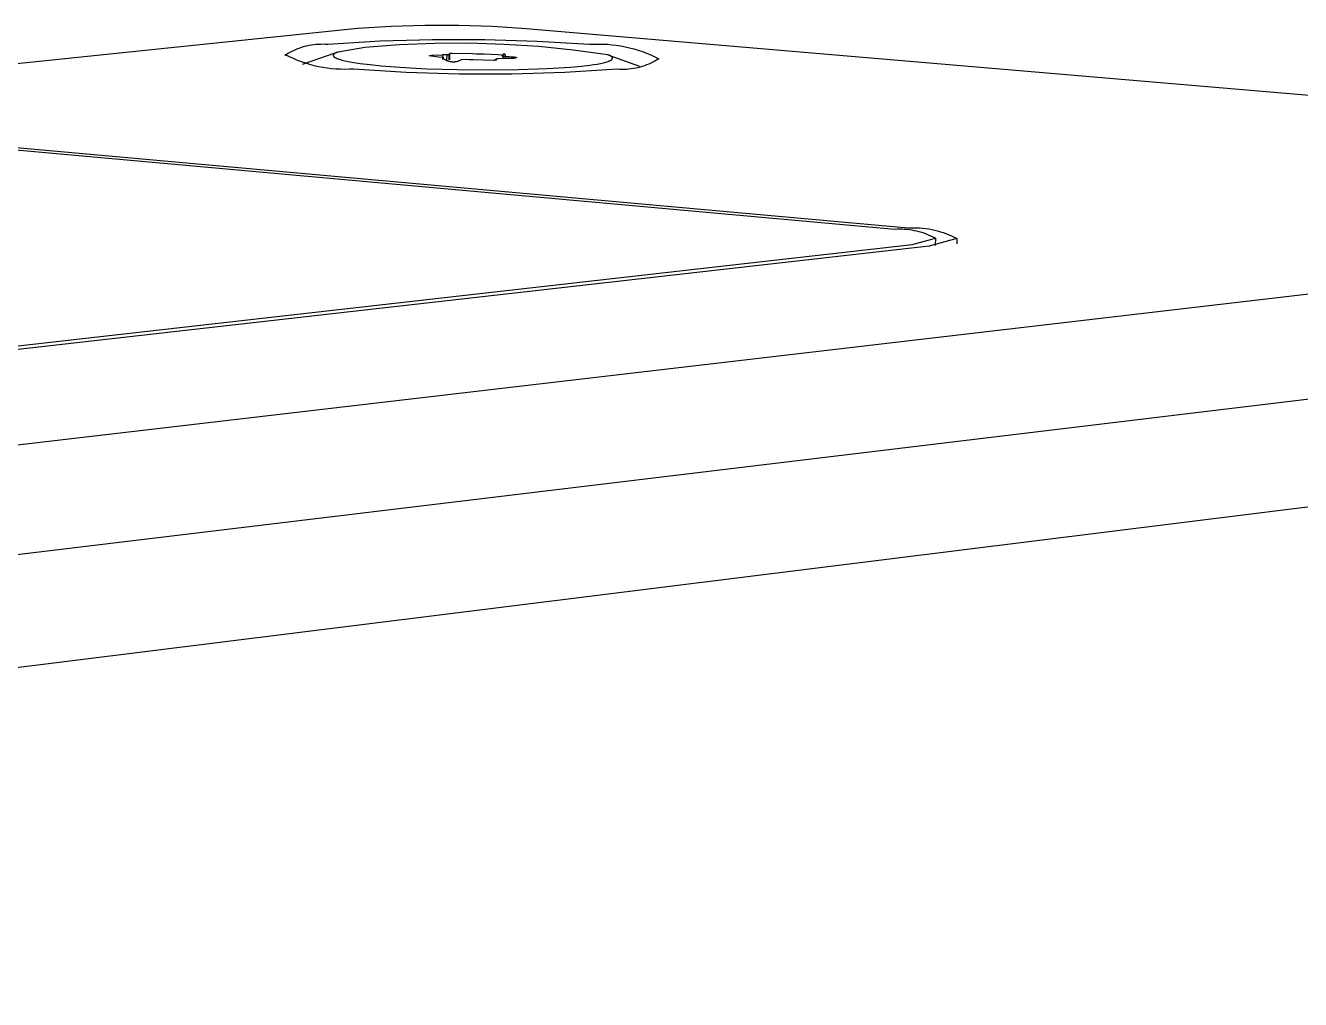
# Model space of a CAD drawing. Header units: millimetres. Extents: x -573 to 3430, y 0 to 3769.
# Drawn here: x 1633.68 to 1659.04, y 373.51 to 392.89 of the extents above; entities that cross this region are included whole.
import ezdxf

# ---------------------------------------------------------------- set-up
doc = ezdxf.new("R2010")
doc.units = ezdxf.units.MM
doc.layers.add('01 Basic thick', color=7, linetype='Continuous', lineweight=35)

msp = doc.modelspace()

# ---------------------------------------------------------------- linework, layer by layer
at = {"layer": '01 Basic thick', "lineweight": -3}
for p, q in [((1640.282, 392.823), (1540.836, 382.517)), ((1640.954, 392.865), (1640.282, 392.823)), ((1641.626, 392.885), (1640.954, 392.865)), ((1642.299, 392.885), (1641.626, 392.885)), ((1642.971, 392.864), (1642.299, 392.885)), ((1643.642, 392.822), (1642.971, 392.864)), ((1676.657, 389.998), (1643.642, 392.822)), ((1639.324, 392.492), (1639.37, 392.5)), ((1639.37, 392.5), (1639.416, 392.507)), ((1639.416, 392.507), (1639.463, 392.512)), ((1639.463, 392.512), (1639.509, 392.515)), ((1639.509, 392.515), (1639.556, 392.517)), ((1639.556, 392.517), (1639.602, 392.518)), ((1639.602, 392.518), (1639.649, 392.516)), ((1639.649, 392.516), (1639.695, 392.513)), ((1639.695, 392.513), (1640.735, 392.578)), ((1641.122, 392.501), (1640.431, 392.45)), ((1640.735, 392.578), (1641.776, 392.61)), ((1641.813, 392.528), (1641.122, 392.501)), ((1641.776, 392.61), (1642.818, 392.609)), ((1642.506, 392.531), (1641.813, 392.528)), ((1643.198, 392.51), (1642.506, 392.531)), ((1642.818, 392.609), (1643.859, 392.576)), ((1643.888, 392.465), (1643.198, 392.51)), ((1643.859, 392.576), (1644.898, 392.511)), ((1644.898, 392.511), (1644.987, 392.515)), ((1644.987, 392.515), (1645.077, 392.517)), ((1645.077, 392.517), (1645.166, 392.515)), ((1645.166, 392.515), (1645.255, 392.511)), ((1645.255, 392.511), (1645.344, 392.503)), ((1645.344, 392.503), (1645.432, 392.493)), ((1638.851, 392.283), (1638.851, 392.301)), ((1638.852, 392.301), (1638.892, 392.326)), ((1638.93, 392.262), (1638.852, 392.301)), ((1638.892, 392.326), (1638.932, 392.349)), ((1639.01, 392.226), (1638.93, 392.262)), ((1638.932, 392.349), (1638.973, 392.371)), ((1638.973, 392.371), (1639.015, 392.391)), ((1639.015, 392.391), (1639.058, 392.41)), ((1639.058, 392.41), (1639.101, 392.428)), ((1639.101, 392.428), (1639.145, 392.444)), ((1639.145, 392.444), (1639.189, 392.458)), ((1639.189, 392.458), (1639.234, 392.471)), ((1639.19, 392.119), (1639.842, 392.339)), ((1639.234, 392.471), (1639.279, 392.482)), ((1639.279, 392.482), (1639.324, 392.492)), ((1639.804, 392.298), (1639.803, 392.297)), ((1639.803, 392.297), (1639.803, 392.296)), ((1639.803, 392.296), (1639.803, 392.296)), ((1639.803, 392.296), (1639.803, 392.295)), ((1639.803, 392.295), (1639.803, 392.295)), ((1639.803, 392.295), (1639.803, 392.294)), ((1639.803, 392.294), (1639.803, 392.294)), ((1639.803, 392.294), (1639.803, 392.294)), ((1639.803, 392.294), (1639.803, 392.293)), ((1639.803, 392.293), (1639.803, 392.293)), ((1639.803, 392.293), (1639.803, 392.292)), ((1639.803, 392.292), (1639.803, 392.292)), ((1639.803, 392.292), (1639.803, 392.291)), ((1639.803, 392.291), (1639.803, 392.291)), ((1639.803, 392.291), (1639.803, 392.29)), ((1639.803, 392.29), (1639.803, 392.29)), ((1639.803, 392.29), (1639.803, 392.289)), ((1639.803, 392.289), (1639.803, 392.289)), ((1639.803, 392.289), (1639.803, 392.289)), ((1639.803, 392.289), (1639.803, 392.288)), ((1639.803, 392.288), (1639.803, 392.288)), ((1639.803, 392.288), (1639.803, 392.287)), ((1639.803, 392.287), (1639.803, 392.287)), ((1639.803, 392.287), (1639.803, 392.286)), ((1639.803, 392.286), (1639.803, 392.286)), ((1639.803, 392.286), (1639.803, 392.285)), ((1639.803, 392.285), (1639.803, 392.285)), ((1639.803, 392.285), (1639.803, 392.284)), ((1639.803, 392.284), (1639.804, 392.283)), ((1639.805, 392.3), (1639.804, 392.299)), ((1639.804, 392.299), (1639.804, 392.299)), ((1639.804, 392.299), (1639.804, 392.298)), ((1639.804, 392.283), (1639.804, 392.282)), ((1639.804, 392.282), (1639.804, 392.281)), ((1639.804, 392.281), (1639.805, 392.28)), ((1639.806, 392.303), (1639.805, 392.302)), ((1639.805, 392.302), (1639.805, 392.301)), ((1639.805, 392.301), (1639.805, 392.3)), ((1639.805, 392.28), (1639.805, 392.279)), ((1639.805, 392.279), (1639.806, 392.278)), ((1639.807, 392.305), (1639.806, 392.304)), ((1639.806, 392.304), (1639.806, 392.303)), ((1639.806, 392.278), (1639.806, 392.278)), ((1639.806, 392.278), (1639.807, 392.277)), ((1639.808, 392.307), (1639.807, 392.306)), ((1639.807, 392.306), (1639.807, 392.305)), ((1639.807, 392.277), (1639.807, 392.276)), ((1639.807, 392.276), (1639.808, 392.275)), ((1639.809, 392.309), (1639.808, 392.308)), ((1639.808, 392.308), (1639.808, 392.307)), ((1639.808, 392.275), (1639.808, 392.274)), ((1639.808, 392.274), (1639.809, 392.273)), ((1639.81, 392.309), (1639.809, 392.309)), ((1639.809, 392.273), (1639.81, 392.272)), ((1639.811, 392.311), (1639.81, 392.31)), ((1639.81, 392.31), (1639.81, 392.309)), ((1639.81, 392.272), (1639.81, 392.271)), ((1639.81, 392.271), (1639.811, 392.27)), ((1639.812, 392.312), (1639.811, 392.311)), ((1639.811, 392.27), (1639.812, 392.269)), ((1639.813, 392.313), (1639.812, 392.312)), ((1639.812, 392.269), (1639.813, 392.268)), ((1639.814, 392.314), (1639.813, 392.313)), ((1639.813, 392.268), (1639.813, 392.267)), ((1639.813, 392.267), (1639.814, 392.266)), ((1639.815, 392.316), (1639.814, 392.315)), ((1639.814, 392.315), (1639.814, 392.314)), ((1639.814, 392.266), (1639.815, 392.266)), ((1639.816, 392.317), (1639.815, 392.316)), ((1639.815, 392.266), (1639.816, 392.265)), ((1639.817, 392.318), (1639.816, 392.317)), ((1639.816, 392.265), (1639.818, 392.263)), ((1639.819, 392.319), (1639.817, 392.318)), ((1639.818, 392.263), (1639.82, 392.261)), ((1639.821, 392.321), (1639.819, 392.319)), ((1639.82, 392.261), (1639.823, 392.259)), ((1639.824, 392.323), (1639.821, 392.321)), ((1639.823, 392.259), (1639.825, 392.257)), ((1639.826, 392.325), (1639.824, 392.323)), ((1639.825, 392.257), (1639.827, 392.255)), ((1639.829, 392.326), (1639.826, 392.325)), ((1639.827, 392.255), (1639.83, 392.254)), ((1639.831, 392.328), (1639.829, 392.326)), ((1639.83, 392.254), (1639.833, 392.252)), ((1639.834, 392.33), (1639.831, 392.328)), ((1639.833, 392.252), (1639.836, 392.25)), ((1639.837, 392.332), (1639.834, 392.33)), ((1639.836, 392.25), (1639.839, 392.248)), ((1639.84, 392.333), (1639.837, 392.332)), ((1639.839, 392.248), (1639.842, 392.246)), ((1639.843, 392.335), (1639.84, 392.333)), ((1639.842, 392.246), (1639.849, 392.242)), ((1639.847, 392.337), (1639.843, 392.335)), ((1639.854, 392.34), (1639.847, 392.337)), ((1639.849, 392.242), (1639.857, 392.239)), ((1639.861, 392.344), (1639.854, 392.34)), ((1639.869, 392.347), (1639.861, 392.344)), ((1639.878, 392.351), (1639.869, 392.347)), ((1639.887, 392.354), (1639.878, 392.351)), ((1639.896, 392.357), (1639.887, 392.354)), ((1640.431, 392.45), (1639.898, 392.358)), ((1641.899, 392.258), (1641.708, 392.282)), ((1641.709, 392.284), (1641.758, 392.296)), ((1641.763, 392.296), (1641.762, 392.268)), ((1641.763, 392.296), (1641.976, 392.302)), ((1641.973, 392.251), (1641.899, 392.258)), ((1641.993, 392.246), (1641.973, 392.251)), ((1641.975, 392.244), (1641.974, 392.212)), ((1641.976, 392.302), (1641.975, 392.251)), ((1642.066, 392.305), (1641.976, 392.302)), ((1641.994, 392.246), (1641.993, 392.246)), ((1641.995, 392.246), (1641.994, 392.246)), ((1641.996, 392.245), (1641.995, 392.246)), ((1641.997, 392.245), (1641.996, 392.245)), ((1641.996, 392.245), (1641.996, 392.245)), ((1641.998, 392.245), (1641.997, 392.245)), ((1641.997, 392.245), (1641.997, 392.245)), ((1641.998, 392.244), (1641.998, 392.245)), ((1641.998, 392.245), (1641.998, 392.245)), ((1641.998, 392.245), (1641.998, 392.245)), ((1641.999, 392.244), (1641.998, 392.244)), ((1642, 392.244), (1641.999, 392.244)), ((1641.999, 392.244), (1641.999, 392.244)), ((1641.999, 392.244), (1641.999, 392.244)), ((1641.999, 392.244), (1641.999, 392.244)), ((1641.999, 392.244), (1641.999, 392.244)), ((1641.999, 392.244), (1641.999, 392.244)), ((1641.999, 392.244), (1641.999, 392.244)), ((1641.999, 392.244), (1641.999, 392.244)), ((1641.999, 392.244), (1641.999, 392.244)), ((1641.999, 392.244), (1641.999, 392.244)), ((1642, 392.243), (1642, 392.244)), ((1642, 392.244), (1642, 392.244)), ((1642, 392.244), (1642, 392.244)), ((1642, 392.244), (1642, 392.244)), ((1642, 392.244), (1642, 392.244)), ((1642, 392.242), (1642, 392.243)), ((1642, 392.243), (1642, 392.243)), ((1642, 392.243), (1642, 392.243)), ((1642, 392.243), (1642, 392.243)), ((1642, 392.243), (1642, 392.243)), ((1642, 392.243), (1642, 392.243)), ((1642, 392.243), (1642, 392.243)), ((1642, 392.243), (1642, 392.243)), ((1642, 392.243), (1642, 392.243)), ((1642, 392.243), (1642, 392.243)), ((1642, 392.243), (1642, 392.243)), ((1642, 392.243), (1642, 392.243)), ((1642, 392.243), (1642, 392.243)), ((1642, 392.243), (1642, 392.243)), ((1642, 392.243), (1642, 392.243)), ((1642, 392.243), (1642, 392.243)), ((1642, 392.243), (1642, 392.243)), ((1642, 392.243), (1642, 392.243)), ((1642, 392.243), (1642, 392.243)), ((1642, 392.243), (1642, 392.243)), ((1642, 392.243), (1642, 392.243)), ((1642, 392.243), (1642, 392.243)), ((1642, 392.243), (1642, 392.243)), ((1642, 392.243), (1642, 392.243)), ((1642, 392.243), (1642, 392.243)), ((1642, 392.243), (1642, 392.243)), ((1642, 392.242), (1642, 392.242)), ((1642, 392.242), (1642, 392.242)), ((1642, 392.242), (1642, 392.242)), ((1642, 392.242), (1642, 392.242)), ((1642, 392.242), (1642, 392.242)), ((1642, 392.242), (1642, 392.242)), ((1642, 392.242), (1642, 392.242)), ((1642, 392.242), (1642, 392.242)), ((1642, 392.242), (1642, 392.242)), ((1642, 392.242), (1642, 392.242)), ((1642, 392.242), (1642, 392.242)), ((1642, 392.242), (1642, 392.242)), ((1642, 392.242), (1642, 392.242)), ((1642, 392.242), (1642, 392.242)), ((1642, 392.242), (1642, 392.242)), ((1642, 392.242), (1642, 392.242)), ((1642, 392.242), (1642, 392.242)), ((1642, 392.242), (1642, 392.242)), ((1642.064, 392.203), (1642.066, 392.305)), ((1642.066, 392.305), (1642.084, 392.307)), ((1642.084, 392.307), (1642.104, 392.309)), ((1642.104, 392.309), (1642.104, 392.308)), ((1642.104, 392.308), (1642.104, 392.308)), ((1642.104, 392.308), (1642.104, 392.308)), ((1642.104, 392.308), (1642.105, 392.307)), ((1642.105, 392.307), (1642.105, 392.307)), ((1642.105, 392.307), (1642.105, 392.307)), ((1642.105, 392.307), (1642.105, 392.306)), ((1642.105, 392.306), (1642.106, 392.306)), ((1642.106, 392.306), (1642.106, 392.306)), ((1642.106, 392.306), (1642.106, 392.306)), ((1642.106, 392.306), (1642.106, 392.305)), ((1642.106, 392.305), (1642.107, 392.305)), ((1642.107, 392.305), (1642.107, 392.305)), ((1642.107, 392.305), (1642.107, 392.305)), ((1642.107, 392.305), (1642.108, 392.305)), ((1642.108, 392.305), (1642.108, 392.304)), ((1642.108, 392.304), (1642.108, 392.304)), ((1642.108, 392.304), (1642.109, 392.304)), ((1642.109, 392.201), (1642.111, 392.321)), ((1642.109, 392.304), (1642.109, 392.304)), ((1642.109, 392.304), (1642.109, 392.304)), ((1642.109, 392.304), (1642.11, 392.304)), ((1642.11, 392.304), (1642.11, 392.303)), ((1642.11, 392.303), (1642.11, 392.303)), ((1642.11, 392.303), (1642.111, 392.303)), ((1642.111, 392.303), (1642.111, 392.303)), ((1642.111, 392.303), (1642.112, 392.303)), ((1642.112, 392.325), (1642.165, 392.338)), ((1642.123, 392.317), (1642.112, 392.323)), ((1642.112, 392.303), (1642.112, 392.303)), ((1642.112, 392.303), (1642.112, 392.303)), ((1642.112, 392.303), (1642.113, 392.303)), ((1642.113, 392.303), (1642.113, 392.303)), ((1642.113, 392.303), (1642.114, 392.303)), ((1642.114, 392.303), (1642.114, 392.303)), ((1642.114, 392.303), (1642.114, 392.303)), ((1642.114, 392.303), (1642.115, 392.303)), ((1642.115, 392.303), (1642.115, 392.303)), ((1642.115, 392.303), (1642.115, 392.303)), ((1642.115, 392.303), (1642.116, 392.303)), ((1642.116, 392.303), (1642.116, 392.303)), ((1642.116, 392.303), (1642.117, 392.303)), ((1642.117, 392.303), (1642.117, 392.304)), ((1642.117, 392.304), (1642.118, 392.304)), ((1642.117, 392.303), (1642.117, 392.303)), ((1642.118, 392.304), (1642.118, 392.304)), ((1642.118, 392.304), (1642.118, 392.304)), ((1642.118, 392.304), (1642.119, 392.304)), ((1642.119, 392.304), (1642.119, 392.305)), ((1642.119, 392.305), (1642.12, 392.305)), ((1642.119, 392.304), (1642.119, 392.304)), ((1642.167, 392.329), (1642.12, 392.329)), ((1642.12, 392.305), (1642.121, 392.306)), ((1642.12, 392.305), (1642.12, 392.305)), ((1642.12, 392.305), (1642.12, 392.305)), ((1642.121, 392.204), (1642.123, 392.307)), ((1642.121, 392.306), (1642.122, 392.307)), ((1642.121, 392.306), (1642.121, 392.306)), ((1642.121, 392.306), (1642.121, 392.306)), ((1642.121, 392.306), (1642.121, 392.306)), ((1642.122, 392.307), (1642.122, 392.308)), ((1642.122, 392.308), (1642.123, 392.308)), ((1642.122, 392.307), (1642.122, 392.307)), ((1642.122, 392.307), (1642.122, 392.307)), ((1642.123, 392.309), (1642.124, 392.31)), ((1642.123, 392.308), (1642.123, 392.309)), ((1642.123, 392.309), (1642.123, 392.309)), ((1642.123, 392.308), (1642.123, 392.308)), ((1642.123, 392.308), (1642.123, 392.308)), ((1642.124, 392.316), (1642.124, 392.317)), ((1642.124, 392.317), (1642.124, 392.317)), ((1642.124, 392.315), (1642.124, 392.316)), ((1642.124, 392.316), (1642.124, 392.316)), ((1642.124, 392.316), (1642.124, 392.316)), ((1642.125, 392.314), (1642.124, 392.315)), ((1642.124, 392.315), (1642.124, 392.315)), ((1642.124, 392.313), (1642.125, 392.314)), ((1642.124, 392.312), (1642.124, 392.313)), ((1642.124, 392.313), (1642.124, 392.313)), ((1642.124, 392.311), (1642.124, 392.312)), ((1642.124, 392.312), (1642.124, 392.312)), ((1642.124, 392.312), (1642.124, 392.312)), ((1642.124, 392.31), (1642.124, 392.311)), ((1642.124, 392.311), (1642.124, 392.311)), ((1642.124, 392.311), (1642.124, 392.311)), ((1642.124, 392.31), (1642.124, 392.31)), ((1642.124, 392.31), (1642.124, 392.31)), ((1642.125, 392.314), (1642.125, 392.314)), ((1642.125, 392.314), (1642.125, 392.314)), ((1642.165, 392.338), (1642.572, 392.329)), ((1642.572, 392.329), (1642.652, 392.323)), ((1642.652, 392.323), (1642.707, 392.321)), ((1642.707, 392.321), (1642.802, 392.323)), ((1642.802, 392.323), (1643.22, 392.304)), ((1643.157, 392.287), (1643.156, 392.287)), ((1643.156, 392.287), (1643.156, 392.287)), ((1643.156, 392.287), (1643.156, 392.286)), ((1643.156, 392.286), (1643.156, 392.286)), ((1643.156, 392.286), (1643.156, 392.286)), ((1643.156, 392.286), (1643.156, 392.286)), ((1643.156, 392.286), (1643.156, 392.286)), ((1643.156, 392.286), (1643.156, 392.286)), ((1643.156, 392.286), (1643.156, 392.286)), ((1643.156, 392.286), (1643.156, 392.286)), ((1643.156, 392.286), (1643.156, 392.286)), ((1643.156, 392.286), (1643.156, 392.286)), ((1643.156, 392.286), (1643.156, 392.286)), ((1643.156, 392.286), (1643.156, 392.286)), ((1643.156, 392.286), (1643.156, 392.286)), ((1643.156, 392.286), (1643.156, 392.286)), ((1643.156, 392.286), (1643.156, 392.286)), ((1643.156, 392.286), (1643.156, 392.286)), ((1643.156, 392.286), (1643.156, 392.286)), ((1643.156, 392.286), (1643.156, 392.286)), ((1643.156, 392.286), (1643.156, 392.286)), ((1643.156, 392.286), (1643.156, 392.286)), ((1643.156, 392.286), (1643.156, 392.286)), ((1643.156, 392.286), (1643.156, 392.286)), ((1643.156, 392.286), (1643.156, 392.286)), ((1643.156, 392.286), (1643.156, 392.286)), ((1643.156, 392.286), (1643.156, 392.286)), ((1643.156, 392.286), (1643.156, 392.285)), ((1643.156, 392.285), (1643.156, 392.285)), ((1643.156, 392.285), (1643.156, 392.285)), ((1643.156, 392.285), (1643.156, 392.285)), ((1643.156, 392.285), (1643.156, 392.285)), ((1643.156, 392.285), (1643.156, 392.285)), ((1643.156, 392.285), (1643.156, 392.285)), ((1643.156, 392.285), (1643.156, 392.285)), ((1643.156, 392.285), (1643.156, 392.285)), ((1643.156, 392.285), (1643.156, 392.285)), ((1643.156, 392.285), (1643.156, 392.285)), ((1643.156, 392.285), (1643.156, 392.285)), ((1643.156, 392.285), (1643.156, 392.285)), ((1643.156, 392.285), (1643.156, 392.285)), ((1643.156, 392.285), (1643.156, 392.285)), ((1643.156, 392.285), (1643.156, 392.285)), ((1643.156, 392.285), (1643.156, 392.285)), ((1643.156, 392.285), (1643.156, 392.285)), ((1643.156, 392.285), (1643.156, 392.285)), ((1643.156, 392.285), (1643.156, 392.285)), ((1643.156, 392.285), (1643.156, 392.285)), ((1643.156, 392.285), (1643.156, 392.285)), ((1643.156, 392.285), (1643.156, 392.285)), ((1643.156, 392.285), (1643.156, 392.285)), ((1643.156, 392.285), (1643.156, 392.285)), ((1643.156, 392.285), (1643.156, 392.285)), ((1643.156, 392.285), (1643.156, 392.284)), ((1643.156, 392.284), (1643.156, 392.284)), ((1643.156, 392.284), (1643.156, 392.284)), ((1643.156, 392.284), (1643.157, 392.284)), ((1643.158, 392.287), (1643.157, 392.287)), ((1643.157, 392.287), (1643.157, 392.287)), ((1643.157, 392.287), (1643.157, 392.287)), ((1643.157, 392.287), (1643.157, 392.287)), ((1643.157, 392.287), (1643.157, 392.287)), ((1643.157, 392.287), (1643.157, 392.287)), ((1643.157, 392.287), (1643.157, 392.287)), ((1643.157, 392.287), (1643.157, 392.287)), ((1643.157, 392.287), (1643.157, 392.287)), ((1643.157, 392.284), (1643.157, 392.284)), ((1643.157, 392.284), (1643.157, 392.284)), ((1643.157, 392.284), (1643.157, 392.284)), ((1643.157, 392.284), (1643.157, 392.284)), ((1643.157, 392.284), (1643.157, 392.284)), ((1643.157, 392.284), (1643.157, 392.284)), ((1643.157, 392.284), (1643.157, 392.284)), ((1643.157, 392.284), (1643.157, 392.284)), ((1643.157, 392.284), (1643.158, 392.284)), ((1643.159, 392.288), (1643.158, 392.288)), ((1643.158, 392.288), (1643.158, 392.287)), ((1643.158, 392.287), (1643.158, 392.287)), ((1643.158, 392.284), (1643.158, 392.284)), ((1643.158, 392.284), (1643.158, 392.284)), ((1643.158, 392.284), (1643.158, 392.283)), ((1643.158, 392.283), (1643.158, 392.283)), ((1643.158, 392.283), (1643.159, 392.283)), ((1643.16, 392.288), (1643.159, 392.288)), ((1643.159, 392.288), (1643.159, 392.288)), ((1643.159, 392.288), (1643.159, 392.288)), ((1643.159, 392.283), (1643.159, 392.283)), ((1643.159, 392.283), (1643.16, 392.283)), ((1643.161, 392.288), (1643.16, 392.288)), ((1643.16, 392.288), (1643.16, 392.288)), ((1643.16, 392.283), (1643.16, 392.283)), ((1643.16, 392.283), (1643.161, 392.282)), ((1643.162, 392.289), (1643.161, 392.288)), ((1643.161, 392.282), (1643.162, 392.282)), ((1643.163, 392.289), (1643.162, 392.289)), ((1643.162, 392.282), (1643.163, 392.282)), ((1643.164, 392.289), (1643.163, 392.289)), ((1643.163, 392.282), (1643.183, 392.277)), ((1643.165, 392.29), (1643.164, 392.289)), ((1643.168, 392.29), (1643.165, 392.29)), ((1643.171, 392.291), (1643.168, 392.29)), ((1643.175, 392.291), (1643.171, 392.291)), ((1643.174, 392.275), (1643.173, 392.231)), ((1643.22, 392.304), (1643.175, 392.291)), ((1643.183, 392.277), (1643.257, 392.27)), ((1643.221, 392.315), (1643.184, 392.316)), ((1643.221, 392.304), (1643.22, 392.227)), ((1643.257, 392.27), (1643.301, 392.268)), ((1643.301, 392.268), (1643.344, 392.265)), ((1643.344, 392.265), (1643.382, 392.262)), ((1643.382, 392.262), (1643.399, 392.26)), ((1643.399, 392.26), (1643.414, 392.258)), ((1643.414, 392.258), (1643.423, 392.256)), ((1643.423, 392.256), (1643.427, 392.255)), ((1643.427, 392.255), (1643.431, 392.254)), ((1643.431, 392.254), (1643.434, 392.253)), ((1643.434, 392.253), (1643.437, 392.253)), ((1643.437, 392.253), (1643.439, 392.252)), ((1643.439, 392.252), (1643.44, 392.252)), ((1643.44, 392.252), (1643.441, 392.251)), ((1643.441, 392.251), (1643.442, 392.251)), ((1643.442, 392.251), (1643.443, 392.25)), ((1643.443, 392.25), (1643.444, 392.25)), ((1643.444, 392.25), (1643.444, 392.25)), ((1643.444, 392.25), (1643.445, 392.25)), ((1643.445, 392.25), (1643.445, 392.249)), ((1643.445, 392.249), (1643.445, 392.249)), ((1643.445, 392.249), (1643.446, 392.249)), ((1643.446, 392.242), (1643.445, 392.242)), ((1643.445, 392.242), (1643.445, 392.242)), ((1643.445, 392.242), (1643.445, 392.242)), ((1643.446, 392.249), (1643.446, 392.249)), ((1643.446, 392.249), (1643.446, 392.249)), ((1643.446, 392.249), (1643.447, 392.248)), ((1643.447, 392.243), (1643.446, 392.243)), ((1643.446, 392.243), (1643.446, 392.242)), ((1643.446, 392.242), (1643.446, 392.242)), ((1643.447, 392.248), (1643.447, 392.248)), ((1643.447, 392.248), (1643.447, 392.248)), ((1643.447, 392.248), (1643.447, 392.248)), ((1643.447, 392.248), (1643.447, 392.248)), ((1643.447, 392.248), (1643.447, 392.248)), ((1643.447, 392.248), (1643.447, 392.248)), ((1643.447, 392.248), (1643.447, 392.248)), ((1643.448, 392.244), (1643.447, 392.244)), ((1643.447, 392.244), (1643.447, 392.243)), ((1643.447, 392.243), (1643.447, 392.243)), ((1643.447, 392.243), (1643.447, 392.243)), ((1643.447, 392.243), (1643.447, 392.243)), ((1643.447, 392.243), (1643.447, 392.243)), ((1643.447, 392.243), (1643.447, 392.243)), ((1643.447, 392.243), (1643.447, 392.243)), ((1643.447, 392.248), (1643.448, 392.248)), ((1643.448, 392.248), (1643.448, 392.248)), ((1643.448, 392.248), (1643.448, 392.247)), ((1643.448, 392.247), (1643.448, 392.247)), ((1643.448, 392.247), (1643.448, 392.247)), ((1643.448, 392.247), (1643.448, 392.247)), ((1643.448, 392.247), (1643.448, 392.247)), ((1643.448, 392.247), (1643.448, 392.247)), ((1643.448, 392.247), (1643.448, 392.247)), ((1643.448, 392.247), (1643.448, 392.247)), ((1643.448, 392.247), (1643.448, 392.247)), ((1643.448, 392.247), (1643.448, 392.247)), ((1643.448, 392.247), (1643.448, 392.247)), ((1643.448, 392.247), (1643.448, 392.247)), ((1643.448, 392.247), (1643.448, 392.247)), ((1643.448, 392.247), (1643.448, 392.246)), ((1643.448, 392.246), (1643.448, 392.246)), ((1643.448, 392.246), (1643.448, 392.246)), ((1643.448, 392.246), (1643.448, 392.246)), ((1643.448, 392.246), (1643.448, 392.246)), ((1643.448, 392.246), (1643.448, 392.246)), ((1643.448, 392.246), (1643.448, 392.246)), ((1643.448, 392.246), (1643.449, 392.246)), ((1643.449, 392.245), (1643.448, 392.245)), ((1643.448, 392.245), (1643.448, 392.245)), ((1643.448, 392.245), (1643.448, 392.245)), ((1643.448, 392.245), (1643.448, 392.245)), ((1643.448, 392.245), (1643.448, 392.245)), ((1643.448, 392.245), (1643.448, 392.245)), ((1643.448, 392.245), (1643.448, 392.245)), ((1643.448, 392.245), (1643.448, 392.245)), ((1643.448, 392.245), (1643.448, 392.245)), ((1643.448, 392.245), (1643.448, 392.245)), ((1643.448, 392.245), (1643.448, 392.245)), ((1643.448, 392.245), (1643.448, 392.245)), ((1643.448, 392.245), (1643.448, 392.244)), ((1643.448, 392.244), (1643.448, 392.244)), ((1643.448, 392.244), (1643.448, 392.244)), ((1643.448, 392.244), (1643.448, 392.244)), ((1643.448, 392.244), (1643.448, 392.244)), ((1643.448, 392.244), (1643.448, 392.244)), ((1643.448, 392.244), (1643.448, 392.244)), ((1643.448, 392.244), (1643.448, 392.244)), ((1643.448, 392.244), (1643.448, 392.244)), ((1643.448, 392.244), (1643.448, 392.244)), ((1643.448, 392.244), (1643.448, 392.244)), ((1643.448, 392.244), (1643.448, 392.244)), ((1643.449, 392.246), (1643.449, 392.246)), ((1643.449, 392.246), (1643.449, 392.246)), ((1643.449, 392.246), (1643.449, 392.246)), ((1643.449, 392.246), (1643.449, 392.246)), ((1643.449, 392.246), (1643.449, 392.246)), ((1643.449, 392.246), (1643.449, 392.246)), ((1643.449, 392.246), (1643.449, 392.246)), ((1643.449, 392.246), (1643.449, 392.246)), ((1643.449, 392.246), (1643.449, 392.246)), ((1643.449, 392.246), (1643.449, 392.246)), ((1643.449, 392.246), (1643.449, 392.246)), ((1643.449, 392.246), (1643.449, 392.245)), ((1643.449, 392.245), (1643.449, 392.245)), ((1643.449, 392.245), (1643.449, 392.245)), ((1643.449, 392.245), (1643.449, 392.245)), ((1643.449, 392.245), (1643.449, 392.245)), ((1643.449, 392.245), (1643.449, 392.245)), ((1643.449, 392.245), (1643.449, 392.245)), ((1643.449, 392.245), (1643.449, 392.245)), ((1644.577, 392.396), (1643.888, 392.465)), ((1645.263, 392.303), (1644.577, 392.396)), ((1645.275, 392.298), (1645.263, 392.303)), ((1645.263, 392.303), (1645.893, 392.075)), ((1645.287, 392.294), (1645.275, 392.298)), ((1645.297, 392.289), (1645.287, 392.294)), ((1645.302, 392.287), (1645.297, 392.289)), ((1645.307, 392.285), (1645.302, 392.287)), ((1645.314, 392.281), (1645.307, 392.285)), ((1645.317, 392.279), (1645.314, 392.281)), ((1645.32, 392.278), (1645.317, 392.279)), ((1645.323, 392.276), (1645.32, 392.278)), ((1645.326, 392.274), (1645.323, 392.276)), ((1645.329, 392.272), (1645.326, 392.274)), ((1645.332, 392.27), (1645.329, 392.272)), ((1645.334, 392.268), (1645.332, 392.27)), ((1645.337, 392.267), (1645.334, 392.268)), ((1645.339, 392.265), (1645.337, 392.267)), ((1645.341, 392.263), (1645.339, 392.265)), ((1645.343, 392.261), (1645.341, 392.263)), ((1645.344, 392.26), (1645.343, 392.261)), ((1645.345, 392.259), (1645.344, 392.26)), ((1645.346, 392.258), (1645.345, 392.259)), ((1645.347, 392.257), (1645.346, 392.258)), ((1645.347, 392.256), (1645.347, 392.257)), ((1645.348, 392.256), (1645.347, 392.256)), ((1645.349, 392.255), (1645.348, 392.256)), ((1645.35, 392.254), (1645.349, 392.255)), ((1645.35, 392.253), (1645.35, 392.254)), ((1645.351, 392.252), (1645.35, 392.253)), ((1645.351, 392.251), (1645.351, 392.252)), ((1645.352, 392.25), (1645.351, 392.251)), ((1645.353, 392.249), (1645.352, 392.25)), ((1645.353, 392.248), (1645.353, 392.249)), ((1645.353, 392.247), (1645.353, 392.248)), ((1645.354, 392.246), (1645.353, 392.247)), ((1645.354, 392.245), (1645.354, 392.246)), ((1645.355, 392.245), (1645.354, 392.245)), ((1645.355, 392.244), (1645.355, 392.245)), ((1645.355, 392.243), (1645.355, 392.244)), ((1645.356, 392.242), (1645.355, 392.243)), ((1645.356, 392.241), (1645.356, 392.242)), ((1645.432, 392.493), (1645.52, 392.479)), ((1645.52, 392.479), (1645.608, 392.462)), ((1645.608, 392.462), (1645.695, 392.443)), ((1645.695, 392.443), (1645.781, 392.42)), ((1645.781, 392.42), (1645.866, 392.395)), ((1645.866, 392.395), (1645.951, 392.367)), ((1645.951, 392.367), (1646.034, 392.336)), ((1646.034, 392.336), (1646.117, 392.302)), ((1646.117, 392.302), (1646.198, 392.265)), ((1646.198, 392.265), (1646.278, 392.225)), ((1639.091, 392.192), (1639.01, 392.226)), ((1639.173, 392.161), (1639.091, 392.192)), ((1639.256, 392.133), (1639.173, 392.161)), ((1639.34, 392.108), (1639.256, 392.133)), ((1639.425, 392.085), (1639.34, 392.108)), ((1639.51, 392.066), (1639.425, 392.085)), ((1639.596, 392.05), (1639.51, 392.066)), ((1639.683, 392.036), (1639.596, 392.05)), ((1639.77, 392.026), (1639.683, 392.036)), ((1639.857, 392.018), (1639.77, 392.026)), ((1639.857, 392.239), (1639.865, 392.235)), ((1639.945, 392.014), (1639.857, 392.018)), ((1639.865, 392.235), (1639.874, 392.231)), ((1639.874, 392.231), (1639.883, 392.228)), ((1639.883, 392.228), (1639.893, 392.224)), ((1639.893, 392.224), (1639.903, 392.22)), ((1639.903, 392.22), (1639.925, 392.213)), ((1639.925, 392.213), (1639.95, 392.206)), ((1640.032, 392.012), (1639.945, 392.014)), ((1639.95, 392.206), (1639.976, 392.198)), ((1639.976, 392.198), (1640.035, 392.184)), ((1640.12, 392.014), (1640.032, 392.012)), ((1640.035, 392.184), (1640.1, 392.171)), ((1640.1, 392.171), (1640.173, 392.157)), ((1640.207, 392.018), (1640.12, 392.014)), ((1640.173, 392.157), (1640.337, 392.132)), ((1641.256, 391.951), (1640.207, 392.018)), ((1640.337, 392.132), (1640.538, 392.107)), ((1640.538, 392.107), (1640.756, 392.085)), ((1640.756, 392.085), (1641.127, 392.056)), ((1641.127, 392.056), (1641.661, 392.026)), ((1641.661, 392.026), (1642.264, 392.007)), ((1641.981, 392.237), (1641.985, 392.238)), ((1641.99, 392.23), (1641.981, 392.237)), ((1641.985, 392.238), (1641.988, 392.238)), ((1641.988, 392.238), (1641.991, 392.239)), ((1641.998, 392.223), (1641.99, 392.23)), ((1641.991, 392.239), (1641.992, 392.239)), ((1641.992, 392.239), (1641.993, 392.239)), ((1641.993, 392.239), (1641.994, 392.239)), ((1641.994, 392.239), (1641.995, 392.24)), ((1641.995, 392.24), (1641.996, 392.24)), ((1641.996, 392.24), (1641.997, 392.24)), ((1641.997, 392.24), (1641.998, 392.241)), ((1641.997, 392.24), (1641.997, 392.24)), ((1641.997, 392.24), (1641.997, 392.24)), ((1641.998, 392.241), (1641.998, 392.241)), ((1641.998, 392.241), (1641.998, 392.241)), ((1641.998, 392.241), (1641.999, 392.241)), ((1642.007, 392.217), (1641.998, 392.223)), ((1641.999, 392.241), (1641.999, 392.242)), ((1641.999, 392.242), (1641.999, 392.242)), ((1641.999, 392.242), (1642, 392.242)), ((1641.999, 392.241), (1641.999, 392.241)), ((1641.999, 392.241), (1641.999, 392.241)), ((1641.999, 392.241), (1641.999, 392.241)), ((1641.999, 392.241), (1641.999, 392.241)), ((1641.999, 392.241), (1641.999, 392.241)), ((1641.999, 392.241), (1641.999, 392.241)), ((1641.999, 392.241), (1641.999, 392.241)), ((1642, 392.242), (1642, 392.242)), ((1642, 392.242), (1642, 392.242)), ((1642, 392.242), (1642, 392.242)), ((1642, 392.242), (1642, 392.242)), ((1642, 392.242), (1642, 392.242)), ((1642.016, 392.211), (1642.007, 392.217)), ((1642.025, 392.205), (1642.016, 392.211)), ((1642.034, 392.199), (1642.025, 392.205)), ((1642.044, 392.194), (1642.034, 392.199)), ((1642.053, 392.189), (1642.044, 392.194)), ((1642.063, 392.185), (1642.053, 392.189)), ((1642.073, 392.181), (1642.063, 392.185)), ((1642.083, 392.177), (1642.073, 392.181)), ((1642.094, 392.173), (1642.083, 392.177)), ((1642.104, 392.17), (1642.094, 392.173)), ((1642.114, 392.168), (1642.104, 392.17)), ((1642.125, 392.165), (1642.114, 392.168)), ((1642.136, 392.163), (1642.125, 392.165)), ((1642.146, 392.161), (1642.136, 392.163)), ((1642.157, 392.16), (1642.146, 392.161)), ((1642.168, 392.159), (1642.157, 392.16)), ((1642.179, 392.159), (1642.168, 392.159)), ((1642.19, 392.158), (1642.179, 392.159)), ((1642.2, 392.159), (1642.19, 392.158)), ((1642.211, 392.159), (1642.2, 392.159)), ((1642.222, 392.16), (1642.211, 392.159)), ((1642.233, 392.161), (1642.222, 392.16)), ((1642.244, 392.163), (1642.233, 392.161)), ((1642.254, 392.165), (1642.244, 392.163)), ((1642.265, 392.167), (1642.254, 392.165)), ((1642.264, 392.007), (1642.883, 392.001)), ((1642.275, 392.17), (1642.265, 392.167)), ((1642.286, 392.173), (1642.275, 392.17)), ((1642.296, 392.177), (1642.286, 392.173)), ((1642.306, 392.181), (1642.296, 392.177)), ((1642.316, 392.185), (1642.306, 392.181)), ((1642.326, 392.189), (1642.316, 392.185)), ((1642.336, 392.194), (1642.326, 392.189)), ((1642.345, 392.199), (1642.336, 392.194)), ((1642.354, 392.205), (1642.345, 392.199)), ((1642.449, 392.207), (1642.354, 392.205)), ((1642.504, 392.205), (1642.449, 392.207)), ((1642.584, 392.199), (1642.504, 392.205)), ((1642.992, 392.19), (1642.584, 392.199)), ((1642.883, 392.001), (1643.486, 392.008)), ((1643.005, 392.191), (1642.992, 392.19)), ((1643.017, 392.193), (1643.005, 392.191)), ((1643.022, 392.194), (1643.017, 392.193)), ((1643.028, 392.195), (1643.022, 392.194)), ((1643.03, 392.195), (1643.028, 392.195)), ((1643.03, 392.213), (1643.03, 392.214)), ((1643.03, 392.214), (1643.03, 392.214)), ((1643.03, 392.214), (1643.03, 392.214)), ((1643.03, 392.214), (1643.031, 392.214)), ((1643.03, 392.212), (1643.03, 392.213)), ((1643.03, 392.213), (1643.03, 392.213)), ((1643.03, 392.213), (1643.03, 392.213)), ((1643.03, 392.213), (1643.03, 392.213)), ((1643.03, 392.213), (1643.03, 392.213)), ((1643.03, 392.213), (1643.03, 392.213)), ((1643.03, 392.213), (1643.03, 392.213)), ((1643.03, 392.213), (1643.03, 392.213)), ((1643.03, 392.213), (1643.03, 392.213)), ((1643.03, 392.213), (1643.03, 392.213)), ((1643.03, 392.213), (1643.03, 392.213)), ((1643.031, 392.211), (1643.03, 392.212)), ((1643.03, 392.212), (1643.03, 392.212)), ((1643.03, 392.212), (1643.03, 392.212)), ((1643.03, 392.212), (1643.03, 392.212)), ((1643.03, 392.212), (1643.03, 392.212)), ((1643.03, 392.212), (1643.03, 392.212)), ((1643.03, 392.212), (1643.03, 392.212)), ((1643.03, 392.212), (1643.03, 392.212)), ((1643.03, 392.212), (1643.03, 392.212)), ((1643.03, 392.212), (1643.03, 392.212)), ((1643.03, 392.212), (1643.03, 392.212)), ((1643.03, 392.212), (1643.03, 392.212)), ((1643.032, 392.196), (1643.03, 392.195)), ((1643.031, 392.214), (1643.031, 392.215)), ((1643.031, 392.215), (1643.031, 392.215)), ((1643.031, 392.215), (1643.031, 392.215)), ((1643.031, 392.215), (1643.031, 392.215)), ((1643.031, 392.215), (1643.031, 392.215)), ((1643.031, 392.215), (1643.031, 392.215)), ((1643.031, 392.215), (1643.031, 392.215)), ((1643.031, 392.215), (1643.032, 392.215)), ((1643.031, 392.214), (1643.031, 392.214)), ((1643.031, 392.214), (1643.031, 392.214)), ((1643.031, 392.214), (1643.031, 392.214)), ((1643.031, 392.214), (1643.031, 392.214)), ((1643.031, 392.214), (1643.031, 392.214)), ((1643.031, 392.214), (1643.031, 392.214)), ((1643.031, 392.214), (1643.031, 392.214)), ((1643.031, 392.214), (1643.031, 392.214)), ((1643.031, 392.214), (1643.031, 392.214)), ((1643.031, 392.21), (1643.031, 392.211)), ((1643.031, 392.211), (1643.031, 392.211)), ((1643.031, 392.211), (1643.031, 392.211)), ((1643.031, 392.211), (1643.031, 392.211)), ((1643.031, 392.211), (1643.031, 392.211)), ((1643.031, 392.211), (1643.031, 392.211)), ((1643.031, 392.211), (1643.031, 392.211)), ((1643.031, 392.211), (1643.031, 392.211)), ((1643.031, 392.211), (1643.031, 392.211)), ((1643.031, 392.211), (1643.031, 392.211)), ((1643.031, 392.211), (1643.031, 392.211)), ((1643.031, 392.211), (1643.031, 392.211)), ((1643.031, 392.211), (1643.031, 392.211)), ((1643.031, 392.211), (1643.031, 392.211)), ((1643.032, 392.21), (1643.031, 392.21)), ((1643.031, 392.21), (1643.031, 392.21)), ((1643.032, 392.215), (1643.032, 392.215)), ((1643.032, 392.215), (1643.032, 392.215)), ((1643.032, 392.215), (1643.032, 392.215)), ((1643.032, 392.215), (1643.032, 392.215)), ((1643.033, 392.21), (1643.032, 392.21)), ((1643.032, 392.21), (1643.032, 392.21)), ((1643.032, 392.21), (1643.032, 392.21)), ((1643.032, 392.21), (1643.032, 392.21)), ((1643.032, 392.21), (1643.032, 392.21)), ((1643.032, 392.21), (1643.032, 392.21)), ((1643.032, 392.21), (1643.032, 392.21)), ((1643.032, 392.21), (1643.032, 392.21)), ((1643.032, 392.21), (1643.032, 392.21)), ((1643.032, 392.21), (1643.032, 392.21)), ((1643.032, 392.21), (1643.032, 392.21)), ((1643.032, 392.21), (1643.032, 392.21)), ((1643.034, 392.196), (1643.032, 392.196)), ((1643.034, 392.21), (1643.033, 392.21)), ((1643.033, 392.21), (1643.033, 392.21)), ((1643.033, 392.21), (1643.033, 392.21)), ((1643.033, 392.21), (1643.033, 392.21)), ((1643.033, 392.21), (1643.033, 392.21)), ((1643.033, 392.21), (1643.033, 392.21)), ((1643.033, 392.21), (1643.033, 392.21)), ((1643.033, 392.21), (1643.033, 392.21)), ((1643.033, 392.21), (1643.033, 392.21)), ((1643.033, 392.21), (1643.033, 392.21)), ((1643.033, 392.21), (1643.033, 392.21)), ((1643.034, 392.211), (1643.034, 392.21)), ((1643.034, 392.211), (1643.036, 392.21)), ((1643.034, 392.21), (1643.034, 392.21)), ((1643.034, 392.21), (1643.034, 392.21)), ((1643.034, 392.21), (1643.034, 392.21)), ((1643.034, 392.21), (1643.034, 392.21)), ((1643.034, 392.21), (1643.034, 392.21)), ((1643.034, 392.21), (1643.034, 392.21)), ((1643.034, 392.21), (1643.034, 392.21)), ((1643.034, 392.21), (1643.034, 392.21)), ((1643.034, 392.21), (1643.034, 392.21)), ((1643.034, 392.21), (1643.034, 392.21)), ((1643.036, 392.197), (1643.034, 392.196)), ((1643.035, 392.216), (1643.053, 392.219)), ((1643.036, 392.21), (1643.038, 392.209)), ((1643.038, 392.198), (1643.036, 392.197)), ((1643.038, 392.209), (1643.038, 392.209)), ((1643.038, 392.209), (1643.039, 392.209)), ((1643.039, 392.198), (1643.038, 392.198)), ((1643.038, 392.198), (1643.038, 392.198)), ((1643.039, 392.209), (1643.04, 392.209)), ((1643.04, 392.198), (1643.039, 392.198)), ((1643.04, 392.209), (1643.04, 392.208)), ((1643.04, 392.208), (1643.041, 392.208)), ((1643.041, 392.199), (1643.04, 392.199)), ((1643.04, 392.199), (1643.04, 392.198)), ((1643.041, 392.208), (1643.041, 392.208)), ((1643.041, 392.208), (1643.042, 392.208)), ((1643.042, 392.199), (1643.041, 392.199)), ((1643.042, 392.208), (1643.042, 392.207)), ((1643.042, 392.207), (1643.043, 392.207)), ((1643.043, 392.2), (1643.042, 392.2)), ((1643.042, 392.2), (1643.042, 392.2)), ((1643.042, 392.2), (1643.042, 392.199)), ((1643.043, 392.207), (1643.043, 392.207)), ((1643.043, 392.207), (1643.043, 392.207)), ((1643.043, 392.207), (1643.043, 392.207)), ((1643.043, 392.207), (1643.044, 392.207)), ((1643.044, 392.2), (1643.043, 392.2)), ((1643.043, 392.2), (1643.043, 392.2)), ((1643.043, 392.2), (1643.043, 392.2)), ((1643.043, 392.2), (1643.043, 392.2)), ((1643.044, 392.207), (1643.044, 392.206)), ((1643.044, 392.206), (1643.044, 392.206)), ((1643.044, 392.206), (1643.044, 392.206)), ((1643.044, 392.206), (1643.044, 392.206)), ((1643.044, 392.206), (1643.044, 392.206)), ((1643.044, 392.206), (1643.045, 392.206)), ((1643.045, 392.201), (1643.044, 392.201)), ((1643.044, 392.201), (1643.044, 392.201)), ((1643.044, 392.201), (1643.044, 392.201)), ((1643.044, 392.201), (1643.044, 392.201)), ((1643.044, 392.201), (1643.044, 392.201)), ((1643.044, 392.201), (1643.044, 392.2)), ((1643.045, 392.206), (1643.045, 392.206)), ((1643.045, 392.206), (1643.045, 392.206)), ((1643.045, 392.206), (1643.045, 392.205)), ((1643.045, 392.205), (1643.045, 392.205)), ((1643.045, 392.205), (1643.045, 392.205)), ((1643.045, 392.205), (1643.045, 392.205)), ((1643.045, 392.205), (1643.045, 392.205)), ((1643.045, 392.205), (1643.045, 392.205)), ((1643.045, 392.205), (1643.045, 392.205)), ((1643.045, 392.205), (1643.045, 392.205)), ((1643.045, 392.205), (1643.045, 392.205)), ((1643.045, 392.205), (1643.045, 392.205)), ((1643.045, 392.205), (1643.045, 392.205)), ((1643.045, 392.205), (1643.045, 392.205)), ((1643.045, 392.205), (1643.045, 392.205)), ((1643.045, 392.205), (1643.045, 392.205)), ((1643.045, 392.205), (1643.045, 392.204)), ((1643.045, 392.204), (1643.045, 392.204)), ((1643.045, 392.204), (1643.045, 392.204)), ((1643.045, 392.204), (1643.046, 392.204)), ((1643.046, 392.203), (1643.045, 392.203)), ((1643.045, 392.203), (1643.045, 392.203)), ((1643.045, 392.203), (1643.045, 392.203)), ((1643.045, 392.203), (1643.045, 392.202)), ((1643.045, 392.202), (1643.045, 392.202)), ((1643.045, 392.202), (1643.045, 392.202)), ((1643.045, 392.202), (1643.045, 392.202)), ((1643.045, 392.202), (1643.045, 392.202)), ((1643.045, 392.202), (1643.045, 392.202)), ((1643.045, 392.202), (1643.045, 392.202)), ((1643.045, 392.202), (1643.045, 392.202)), ((1643.045, 392.202), (1643.045, 392.202)), ((1643.045, 392.202), (1643.045, 392.202)), ((1643.045, 392.202), (1643.045, 392.202)), ((1643.045, 392.202), (1643.045, 392.202)), ((1643.045, 392.202), (1643.045, 392.202)), ((1643.045, 392.202), (1643.045, 392.202)), ((1643.045, 392.202), (1643.045, 392.201)), ((1643.045, 392.201), (1643.045, 392.201)), ((1643.046, 392.204), (1643.046, 392.204)), ((1643.046, 392.204), (1643.046, 392.204)), ((1643.046, 392.204), (1643.046, 392.204)), ((1643.046, 392.204), (1643.046, 392.204)), ((1643.046, 392.204), (1643.046, 392.204)), ((1643.046, 392.204), (1643.046, 392.204)), ((1643.046, 392.204), (1643.046, 392.204)), ((1643.046, 392.204), (1643.046, 392.204)), ((1643.046, 392.204), (1643.046, 392.204)), ((1643.046, 392.204), (1643.046, 392.204)), ((1643.046, 392.204), (1643.046, 392.203)), ((1643.046, 392.203), (1643.046, 392.203)), ((1643.046, 392.203), (1643.046, 392.203)), ((1643.046, 392.203), (1643.046, 392.203)), ((1643.046, 392.203), (1643.046, 392.203)), ((1643.046, 392.203), (1643.046, 392.203)), ((1643.046, 392.203), (1643.046, 392.203)), ((1643.046, 392.203), (1643.046, 392.203)), ((1643.046, 392.203), (1643.046, 392.203)), ((1643.046, 392.203), (1643.046, 392.203)), ((1643.046, 392.203), (1643.046, 392.203)), ((1643.073, 392.221), (1643.053, 392.219)), ((1643.091, 392.223), (1643.073, 392.221)), ((1643.181, 392.226), (1643.091, 392.223)), ((1643.395, 392.232), (1643.181, 392.226)), ((1643.41, 392.234), (1643.4, 392.233)), ((1643.419, 392.235), (1643.41, 392.234)), ((1643.427, 392.237), (1643.419, 392.235)), ((1643.43, 392.237), (1643.427, 392.237)), ((1643.433, 392.238), (1643.43, 392.237)), ((1643.436, 392.239), (1643.433, 392.238)), ((1643.439, 392.239), (1643.436, 392.239)), ((1643.44, 392.24), (1643.439, 392.239)), ((1643.441, 392.24), (1643.44, 392.24)), ((1643.442, 392.241), (1643.441, 392.24)), ((1643.443, 392.241), (1643.442, 392.241)), ((1643.444, 392.241), (1643.443, 392.241)), ((1643.445, 392.242), (1643.444, 392.241)), ((1643.444, 392.241), (1643.444, 392.241)), ((1643.486, 392.008), (1644.053, 392.027)), ((1644.053, 392.027), (1644.523, 392.057)), ((1645.454, 392.015), (1644.406, 391.95)), ((1644.523, 392.057), (1644.739, 392.077)), ((1644.739, 392.077), (1644.905, 392.097)), ((1644.905, 392.097), (1644.981, 392.108)), ((1644.981, 392.108), (1645.051, 392.119)), ((1645.051, 392.119), (1645.116, 392.131)), ((1645.116, 392.131), (1645.174, 392.144)), ((1645.174, 392.144), (1645.201, 392.15)), ((1645.201, 392.15), (1645.225, 392.157)), ((1645.225, 392.157), (1645.248, 392.164)), ((1645.248, 392.164), (1645.268, 392.17)), ((1645.268, 392.17), (1645.278, 392.174)), ((1645.278, 392.174), (1645.286, 392.177)), ((1645.286, 392.177), (1645.295, 392.181)), ((1645.295, 392.181), (1645.302, 392.184)), ((1645.302, 392.184), (1645.31, 392.187)), ((1645.31, 392.187), (1645.316, 392.191)), ((1645.316, 392.191), (1645.319, 392.193)), ((1645.319, 392.193), (1645.322, 392.194)), ((1645.322, 392.194), (1645.325, 392.196)), ((1645.325, 392.196), (1645.328, 392.198)), ((1645.328, 392.198), (1645.331, 392.2)), ((1645.331, 392.2), (1645.333, 392.201)), ((1645.333, 392.201), (1645.336, 392.203)), ((1645.336, 392.203), (1645.338, 392.205)), ((1645.338, 392.205), (1645.34, 392.207)), ((1645.34, 392.207), (1645.342, 392.208)), ((1645.342, 392.208), (1645.343, 392.209)), ((1645.343, 392.209), (1645.344, 392.21)), ((1645.344, 392.21), (1645.345, 392.211)), ((1645.345, 392.211), (1645.346, 392.212)), ((1645.346, 392.213), (1645.347, 392.214)), ((1645.346, 392.212), (1645.346, 392.213)), ((1645.347, 392.214), (1645.348, 392.215)), ((1645.348, 392.215), (1645.349, 392.216)), ((1645.349, 392.216), (1645.35, 392.217)), ((1645.349, 392.216), (1645.349, 392.216)), ((1645.35, 392.217), (1645.351, 392.218)), ((1645.351, 392.219), (1645.352, 392.22)), ((1645.351, 392.218), (1645.351, 392.219)), ((1645.352, 392.221), (1645.353, 392.222)), ((1645.352, 392.22), (1645.352, 392.221)), ((1645.353, 392.223), (1645.354, 392.224)), ((1645.353, 392.222), (1645.353, 392.223)), ((1645.354, 392.224), (1645.354, 392.225)), ((1645.354, 392.225), (1645.355, 392.225)), ((1645.355, 392.228), (1645.356, 392.229)), ((1645.355, 392.227), (1645.355, 392.228)), ((1645.355, 392.226), (1645.355, 392.227)), ((1645.355, 392.225), (1645.355, 392.226)), ((1645.356, 392.24), (1645.356, 392.241)), ((1645.356, 392.239), (1645.356, 392.24)), ((1645.356, 392.24), (1645.356, 392.24)), ((1645.356, 392.238), (1645.356, 392.239)), ((1645.356, 392.239), (1645.356, 392.239)), ((1645.356, 392.237), (1645.356, 392.238)), ((1645.356, 392.238), (1645.356, 392.238)), ((1645.356, 392.236), (1645.356, 392.237)), ((1645.356, 392.237), (1645.356, 392.237)), ((1645.356, 392.235), (1645.356, 392.236)), ((1645.356, 392.236), (1645.356, 392.236)), ((1645.356, 392.234), (1645.356, 392.235)), ((1645.356, 392.235), (1645.356, 392.235)), ((1645.356, 392.235), (1645.356, 392.235)), ((1645.356, 392.233), (1645.356, 392.234)), ((1645.356, 392.234), (1645.356, 392.234)), ((1645.356, 392.232), (1645.356, 392.233)), ((1645.356, 392.233), (1645.356, 392.233)), ((1645.356, 392.231), (1645.356, 392.232)), ((1645.356, 392.232), (1645.356, 392.232)), ((1645.356, 392.23), (1645.356, 392.231)), ((1645.356, 392.231), (1645.356, 392.231)), ((1645.356, 392.229), (1645.356, 392.23)), ((1645.356, 392.23), (1645.356, 392.23)), ((1645.5, 392.013), (1645.454, 392.015)), ((1645.545, 392.011), (1645.5, 392.013)), ((1645.591, 392.012), (1645.545, 392.011)), ((1645.636, 392.013), (1645.591, 392.012)), ((1645.682, 392.017), (1645.636, 392.013)), ((1645.727, 392.022), (1645.682, 392.017)), ((1645.772, 392.029), (1645.727, 392.022)), ((1645.817, 392.037), (1645.772, 392.029)), ((1645.861, 392.046), (1645.817, 392.037)), ((1645.906, 392.058), (1645.861, 392.046)), ((1645.949, 392.07), (1645.906, 392.058)), ((1645.993, 392.085), (1645.949, 392.07)), ((1646.035, 392.101), (1645.993, 392.085)), ((1646.077, 392.118), (1646.035, 392.101)), ((1646.119, 392.136), (1646.077, 392.118)), ((1646.16, 392.157), (1646.119, 392.136)), ((1646.2, 392.178), (1646.16, 392.157)), ((1646.239, 392.201), (1646.2, 392.178)), ((1646.278, 392.225), (1646.239, 392.201)), ((1642.305, 391.917), (1641.256, 391.951)), ((1643.356, 391.917), (1642.305, 391.917)), ((1644.406, 391.95), (1643.356, 391.917)), ((1650.97, 388.828), (1629.958, 390.727)), ((1630.224, 390.755), (1651.234, 388.858)), ((1578.284, 378.091), (1677.212, 389.65)), ((1651.019, 388.831), (1650.97, 388.828)), ((1651.068, 388.832), (1651.019, 388.831)), ((1651.117, 388.831), (1651.068, 388.832)), ((1651.166, 388.829), (1651.117, 388.831)), ((1651.215, 388.825), (1651.166, 388.829)), ((1651.264, 388.819), (1651.215, 388.825)), ((1651.234, 388.858), (1651.293, 388.861)), ((1651.313, 388.812), (1651.264, 388.819)), ((1651.293, 388.861), (1651.352, 388.862)), ((1651.361, 388.803), (1651.313, 388.812)), ((1651.352, 388.862), (1651.411, 388.861)), ((1651.41, 388.793), (1651.361, 388.803)), ((1651.457, 388.78), (1651.41, 388.793)), ((1651.411, 388.861), (1651.47, 388.859)), ((1651.505, 388.767), (1651.457, 388.78)), ((1651.47, 388.859), (1651.529, 388.854)), ((1651.551, 388.752), (1651.505, 388.767)), ((1651.529, 388.854), (1651.588, 388.847)), ((1651.598, 388.735), (1651.551, 388.752)), ((1651.588, 388.847), (1651.646, 388.838)), ((1651.643, 388.717), (1651.598, 388.735)), ((1651.689, 388.697), (1651.643, 388.717)), ((1651.646, 388.838), (1651.705, 388.828)), ((1651.733, 388.676), (1651.689, 388.697)), ((1651.705, 388.828), (1651.762, 388.815)), ((1651.762, 388.815), (1651.82, 388.801)), ((1651.82, 388.801), (1651.876, 388.784)), ((1651.876, 388.784), (1651.933, 388.766)), ((1651.933, 388.766), (1651.988, 388.746)), ((1651.988, 388.746), (1652.043, 388.724)), ((1652.043, 388.724), (1652.097, 388.7)), ((1652.097, 388.7), (1652.151, 388.675)), ((1591.02, 381.688), (1651.317, 388.527)), ((1651.652, 388.497), (1591.359, 381.651)), ((1651.317, 388.527), (1651.777, 388.653)), ((1652.203, 388.647), (1651.652, 388.497)), ((1651.777, 388.653), (1651.733, 388.676)), ((1651.777, 388.653), (1651.775, 388.512)), ((1652.151, 388.675), (1652.203, 388.647)), ((1652.204, 388.647), (1652.202, 388.54)), ((1580.56, 375.972), (1679.394, 387.896)), ((1679.337, 385.815), (1580.557, 373.509))]:
    msp.add_line(p, q, dxfattribs=at)

doc.saveas('drawing.dxf')
